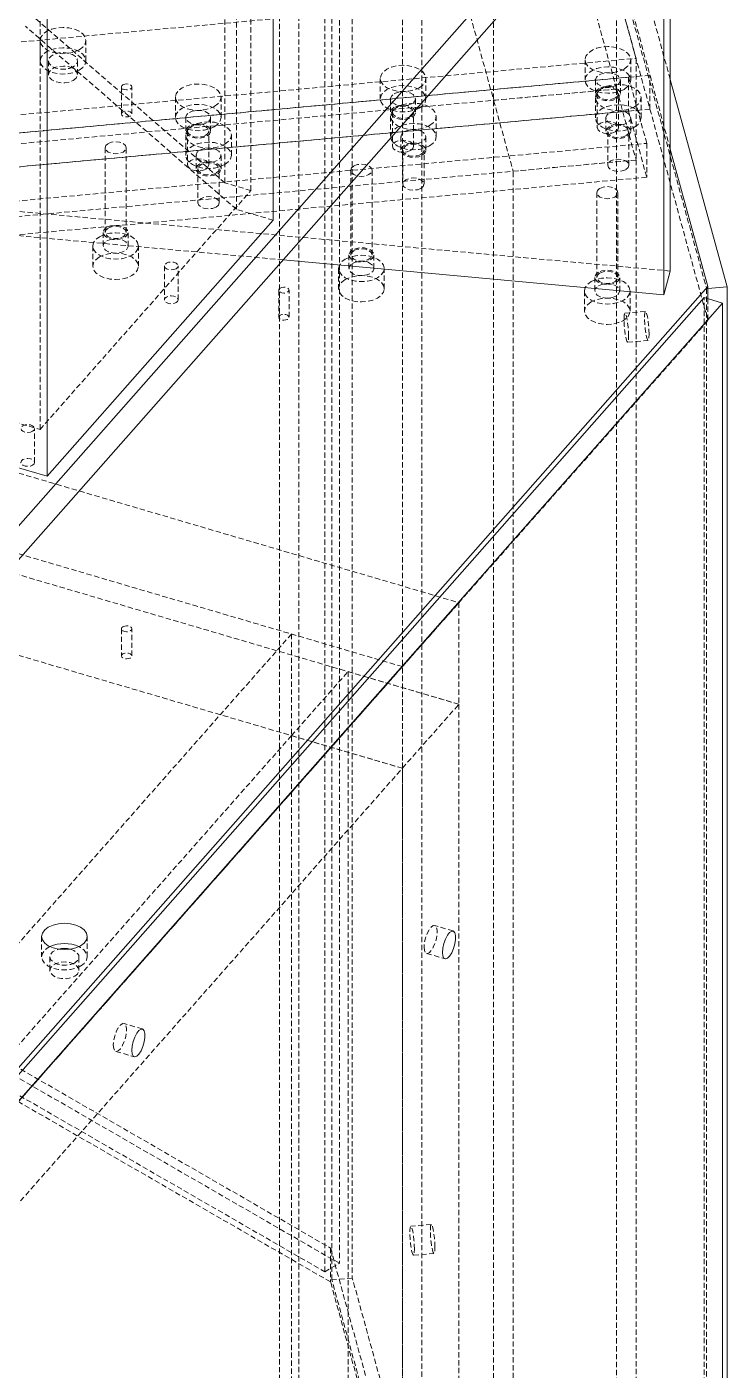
# Model space of a CAD drawing. Header units: millimetres. Extents: x 1529 to 6255, y 1713 to 5797.
# Drawn here: x 5878.8 to 6047.6, y 4384.9 to 4708.8 of the extents above; entities that cross this region are included whole.
import ezdxf

# ---------------------------------------------------------------- set-up
doc = ezdxf.new("R2010")
doc.units = ezdxf.units.MM
doc.linetypes.add('HIDDEN', pattern=[1.905, 1.27, -0.635])

msp = doc.modelspace()

# ---------------------------------------------------------------- linework, layer by layer
at = {"color": 7, "linetype": 'HIDDEN', "lineweight": 0}
for p, q in [((5954.093, 4979.01), (5954.093, 4410.698)), ((5950.557, 4408.657), (5950.557, 4976.969)), ((5952.284, 4975.012), (6042.642, 4645.673)), ((5952.284, 4406.7), (5952.284, 4975.012)), ((5957.223, 4975.464), (5957.223, 4407.152)), ((5965.949, 4926.839), (6028.977, 4697.113)), ((5965.949, 4918.673), (6028.977, 4688.947)), ((5969.305, 4881.946), (5969.305, 4375.691)), ((5939.674, 4372.982), (5939.674, 4879.237)), ((6020.928, 4693.787), (5973.998, 4864.841)), ((5973.998, 4358.586), (5973.998, 4864.841)), ((5944.367, 4862.132), (5991.297, 4691.078)), ((5944.367, 4355.877), (5944.367, 4862.132)), ((5929.262, 4664.798), (5929.262, 4828.106)), ((5926.512, 4671.18), (5926.512, 4818.158)), ((5932.792, 4669.333), (5932.792, 4816.311)), ((5881.945, 4611.724), (5881.945, 4758.702)), ((6033.86, 4696.133), (6021.818, 4740.023)), ((6020.928, 4718.283), (5749.314, 4693.449)), ((5926.512, 4671.18), (5875.662, 4715.294)), ((5991.297, 4715.574), (5991.297, 4691.078)), ((6020.928, 4693.787), (6020.928, 4718.283)), ((6025.621, 4701.178), (6020.928, 4718.283)), ((5929.262, 4664.798), (5878.411, 4708.911)), ((5881.967, 4705.479), (5881.967, 4700.579)), ((5892.967, 4700.579), (5892.967, 4705.479)), ((5754.007, 4676.343), (6025.621, 4701.178)), ((5883.967, 4700.579), (5883.967, 4697.313)), ((5890.967, 4697.313), (5890.967, 4700.579)), ((6013.336, 4700.861), (6013.336, 4695.962)), ((6024.336, 4695.962), (6024.336, 4700.861)), ((6025.621, 4701.178), (6025.621, 4676.682)), ((6028.977, 4697.113), (5757.362, 4672.278)), ((5814.434, 4677.514), (6023.824, 4696.659)), ((5963.952, 4696.346), (5963.952, 4691.447)), ((5974.952, 4691.447), (5974.952, 4696.346)), ((6015.836, 4695.962), (6015.836, 4692.696)), ((6021.836, 4692.696), (6021.836, 4695.962)), ((6028.204, 4680.694), (6023.824, 4696.659)), ((6023.824, 4696.659), (6023.824, 4688.493)), ((6028.977, 4688.947), (6028.977, 4697.113)), ((6033.86, 4679.314), (6028.977, 4697.113)), ((6020.928, 4693.787), (5749.314, 4668.952)), ((5901.574, 4694.311), (5901.574, 4687.778)), ((5904.074, 4687.778), (5904.074, 4694.311)), ((5991.297, 4691.078), (6020.928, 4693.787)), ((6016.286, 4692.696), (6016.286, 4684.531)), ((6020.928, 4693.787), (6025.621, 4676.682)), ((6020.928, 4187.532), (6020.928, 4693.787)), ((6021.386, 4684.531), (6021.386, 4692.696)), ((5914.567, 4691.831), (5914.567, 4686.931)), ((5925.567, 4686.931), (5925.567, 4691.831)), ((5966.452, 4691.447), (5966.452, 4688.181)), ((5972.452, 4688.181), (5972.452, 4691.447)), ((5991.297, 4691.078), (5995.99, 4673.972)), ((5991.297, 4184.822), (5991.297, 4691.078)), ((6015.839, 4691.738), (6015.839, 4686.839)), ((6026.839, 4686.839), (6026.839, 4691.739)), ((6028.977, 4688.947), (5757.362, 4664.113)), ((5814.434, 4669.348), (6023.824, 4688.493)), ((5917.067, 4686.931), (5917.067, 4683.665)), ((5923.067, 4683.665), (5923.067, 4686.931)), ((5966.454, 4687.223), (5966.454, 4682.324)), ((5966.902, 4688.181), (5966.902, 4680.015)), ((5972.002, 4680.015), (5972.002, 4688.181)), ((5977.454, 4682.324), (5977.454, 4687.223)), ((6018.339, 4686.839), (6018.339, 4683.573)), ((6023.824, 4688.493), (6028.204, 4672.528)), ((6024.339, 4683.573), (6024.339, 4686.839)), ((6028.977, 4688.947), (6042.954, 4638)), ((5917.517, 4683.665), (5917.517, 4675.5)), ((5922.617, 4675.5), (5922.617, 4683.665)), ((6018.789, 4683.573), (6018.789, 4675.408)), ((6023.889, 4675.408), (6023.889, 4683.573)), ((5818.814, 4661.549), (6028.204, 4680.694)), ((5897.608, 4679.635), (5897.608, 4659.222)), ((5902.708, 4659.222), (5902.708, 4679.635)), ((5917.07, 4682.708), (5917.07, 4677.808)), ((5928.07, 4677.808), (5928.07, 4682.708)), ((5968.954, 4682.324), (5968.954, 4679.058)), ((5974.955, 4679.058), (5974.955, 4682.324)), ((6028.204, 4680.694), (6028.204, 4672.528)), ((6025.621, 4676.682), (5754.007, 4651.847)), ((5919.57, 4677.808), (5919.57, 4674.542)), ((5925.57, 4674.542), (5925.57, 4677.808)), ((5969.404, 4679.058), (5969.404, 4670.892)), ((5974.505, 4670.892), (5974.505, 4679.058)), ((5995.99, 4673.972), (6025.621, 4676.682)), ((6025.621, 4676.682), (6025.621, 4170.426)), ((6033.86, 4649.919), (5768.021, 4674.226)), ((5920.02, 4674.542), (5920.02, 4666.377)), ((5925.12, 4666.377), (5925.12, 4674.542)), ((5956.87, 4674.217), (5956.87, 4653.803)), ((5961.97, 4653.803), (5961.97, 4674.217)), ((5995.99, 4167.717), (5995.99, 4673.972)), ((6028.204, 4672.528), (5818.814, 4653.383)), ((5932.792, 4669.333), (5926.512, 4671.18)), ((5940.536, 4652.607), (5766.457, 4668.524)), ((5881.945, 4611.724), (5932.792, 4669.333)), ((6016.131, 4668.798), (6016.131, 4648.385)), ((6021.231, 4648.385), (6021.231, 4668.798)), ((5938.172, 4662.177), (5929.262, 4664.798)), ((5897.158, 4659.222), (5897.158, 4655.956)), ((5903.158, 4655.956), (5903.158, 4659.222)), ((5894.658, 4655.956), (5894.658, 4651.056)), ((5905.658, 4651.056), (5905.658, 4655.956)), ((5956.42, 4653.803), (5956.42, 4650.537)), ((5962.42, 4650.537), (5962.42, 4653.803)), ((5540.713, 4651.787), (5951.971, 4414.373)), ((5911.924, 4651.14), (5911.924, 4642.975)), ((5915.224, 4642.975), (5915.224, 4651.14)), ((5953.92, 4650.537), (5953.92, 4645.638)), ((5964.92, 4645.638), (5964.92, 4650.537)), ((6015.681, 4648.385), (6015.681, 4645.119)), ((6021.681, 4645.119), (6021.681, 4648.385)), ((5542.128, 4644.438), (5950.557, 4408.657)), ((5954.093, 4410.698), (5545.663, 4646.479)), ((5939.47, 4645.311), (5939.47, 4638.779)), ((5941.97, 4638.779), (5941.97, 4645.311)), ((6013.181, 4645.119), (6013.181, 4640.219)), ((6024.181, 4640.219), (6024.181, 4645.119)), ((6042.642, 4645.673), (6042.955, 4645.701)), ((6042.642, 4645.673), (6042.642, 4077.36)), ((5951.971, 4406.207), (5540.713, 4643.621)), ((5737.886, 4642.046), (5982.913, 4569.973)), ((6042.047, 4075.191), (6042.047, 4643.504)), ((6042.954, 4643.237), (6042.954, 4638)), ((6042.954, 4638), (5820.384, 4385.83)), ((6027.894, 4640.179), (6022.956, 4639.727)), ((6023.593, 4632.756), (6028.532, 4633.208)), ((5969.293, 4554.542), (5724.266, 4626.615)), ((5982.913, 4545.477), (5737.886, 4617.55)), ((5875.666, 4613.571), (5881.945, 4611.724)), ((5880.63, 4603.78), (5880.63, 4611.946)), ((5969.293, 4530.046), (5724.266, 4602.119)), ((5969.293, 4554.542), (5982.913, 4569.973)), ((5982.913, 4569.973), (5982.913, 4545.477)), ((5901.574, 4563.664), (5901.574, 4557.132)), ((5904.074, 4557.132), (5904.074, 4563.664)), ((5942.563, 4562.405), (5806.366, 4408.095)), ((5969.293, 4554.542), (5942.563, 4562.405)), ((5942.563, 4562.405), (5942.563, 4537.909)), ((5969.293, 4554.542), (5833.096, 4400.232)), ((5942.563, 4537.909), (5956.183, 4553.34)), ((5956.183, 4553.34), (5982.913, 4545.477)), ((5956.183, 4553.34), (5956.183, 4047.084)), ((5969.293, 4530.046), (5969.293, 4554.542)), ((5969.293, 4530.046), (5982.913, 4545.477)), ((5982.913, 4545.477), (5982.913, 4039.222)), ((5942.563, 4537.909), (5806.366, 4383.598)), ((5942.563, 4537.909), (5969.293, 4530.046)), ((5942.563, 4031.653), (5942.563, 4537.909)), ((5833.096, 4375.736), (5969.293, 4530.046)), ((5969.293, 4530.046), (5969.293, 4023.791)), ((5981.546, 4490.816), (5977.091, 4492.127)), ((5882.329, 4489.484), (5882.329, 4484.585)), ((5893.329, 4484.585), (5893.329, 4489.484)), ((5975.115, 4485.411), (5979.57, 4484.101)), ((5884.329, 4484.585), (5884.329, 4481.319)), ((5891.329, 4481.319), (5891.329, 4484.585)), ((5906.637, 4467.186), (5902.182, 4468.497)), ((5900.207, 4461.781), (5904.662, 4460.471)), ((5976.271, 4420.068), (5971.333, 4419.616)), ((5965.949, 4363.425), (5951.971, 4414.373)), ((5951.971, 4414.373), (5951.971, 4406.207)), ((5971.97, 4412.645), (5976.908, 4413.097)), ((5950.557, 4408.657), (5954.093, 4410.698)), ((5965.949, 4355.26), (5951.971, 4406.207)), ((5957.223, 4407.152), (5952.284, 4406.7)), ((6042.642, 4077.36), (5952.284, 4406.7)), ((6047.58, 4077.812), (5957.223, 4407.152))]:
    msp.add_line(p, q, dxfattribs=at)
at = {"color": 7, "linetype": 'Continuous', "lineweight": 15}
for p, q in [((5938.172, 4662.177), (5938.172, 4825.485)), ((5819.476, 4523.613), (6042.954, 4776.812)), ((6042.954, 4768.647), (5819.476, 4515.448)), ((5883.693, 4763.761), (5883.693, 4600.453)), ((6033.86, 4649.919), (6033.86, 4758.342)), ((6032.295, 4756.57), (6032.295, 4644.218)), ((6047.58, 4646.124), (6033.86, 4696.133)), ((6042.954, 4646.165), (6033.86, 4679.314)), ((5883.693, 4600.453), (5938.172, 4662.177)), ((6032.295, 4644.218), (5940.536, 4652.607)), ((6032.295, 4644.218), (6033.86, 4649.919)), ((5819.476, 4392.966), (6042.954, 4646.165)), ((6042.954, 4646.165), (6042.954, 4643.237)), ((6042.955, 4645.701), (6047.58, 4646.124)), ((6047.58, 4646.124), (6047.58, 4077.812)), ((6042.047, 4643.504), (5820.384, 4392.362)), ((5824.839, 4391.052), (6046.502, 4642.193)), ((6042.047, 4643.504), (6046.502, 4642.193)), ((6046.502, 4642.193), (6046.502, 4073.881)), ((5883.693, 4600.453), (5874.783, 4603.074))]:
    msp.add_line(p, q, dxfattribs=at)
at = {"color": 7, "linetype": 'HIDDEN', "lineweight": 0, "flags": 128}
for points in [[(5891.357, 4703.233), (5892.231, 4703.891), (5892.78, 4704.657), (5892.967, 4705.479), (5892.78, 4706.3), (5892.231, 4707.066), (5891.356, 4707.724), (5890.217, 4708.228), (5888.891, 4708.545), (5887.467, 4708.654), (5886.044, 4708.545), (5884.717, 4708.228), (5883.578, 4707.724), (5882.704, 4707.066), (5882.155, 4706.3), (5881.967, 4705.479), (5882.155, 4704.657), (5882.704, 4703.891), (5883.578, 4703.233), (5884.717, 4702.729), (5886.044, 4702.412), (5887.467, 4702.303), (5888.891, 4702.412), (5890.217, 4702.729), (5891.357, 4703.233)], [(5891.357, 4698.334), (5892.231, 4698.992), (5892.78, 4699.758), (5892.967, 4700.579), (5892.78, 4701.401), (5892.231, 4702.167), (5891.356, 4702.824), (5890.217, 4703.329), (5888.891, 4703.646), (5887.467, 4703.754), (5886.044, 4703.646), (5884.717, 4703.329), (5883.578, 4702.824), (5882.704, 4702.167), (5882.155, 4701.401), (5881.967, 4700.579), (5882.155, 4699.758), (5882.704, 4698.992), (5883.578, 4698.334), (5884.717, 4697.83), (5886.044, 4697.512), (5887.467, 4697.404), (5888.891, 4697.512), (5890.217, 4697.83), (5891.357, 4698.334)], [(5889.942, 4699.151), (5889.005, 4698.764), (5887.9, 4698.574), (5886.749, 4698.602), (5885.676, 4698.844), (5884.797, 4699.274), (5884.207, 4699.845), (5883.97, 4700.496), (5884.113, 4701.156), (5884.619, 4701.753), (5885.434, 4702.224), (5886.469, 4702.516), (5887.612, 4702.598), (5888.74, 4702.462), (5889.729, 4702.121), (5890.474, 4701.614), (5890.893, 4700.994), (5890.941, 4700.329), (5890.612, 4699.692), (5889.942, 4699.151)], [(6022.725, 4698.616), (6023.599, 4699.274), (6024.149, 4700.04), (6024.336, 4700.861), (6024.149, 4701.683), (6023.599, 4702.449), (6022.725, 4703.107), (6021.586, 4703.611), (6020.259, 4703.928), (6018.836, 4704.036), (6017.412, 4703.928), (6016.086, 4703.611), (6014.947, 4703.106), (6014.073, 4702.449), (6013.523, 4701.683), (6013.336, 4700.861), (6013.523, 4700.04), (6014.073, 4699.274), (6014.947, 4698.616), (6016.086, 4698.112), (6017.412, 4697.794), (6018.836, 4697.686), (6020.259, 4697.794), (6021.586, 4698.112), (6022.725, 4698.616)], [(5889.942, 4695.884), (5890.612, 4696.426), (5890.941, 4697.063), (5890.893, 4697.728), (5890.474, 4698.347), (5889.729, 4698.855), (5888.74, 4699.195), (5887.612, 4699.332), (5886.469, 4699.25), (5885.434, 4698.958), (5884.619, 4698.487), (5884.113, 4697.89), (5883.97, 4697.23), (5884.207, 4696.579), (5884.797, 4696.007), (5885.676, 4695.577), (5886.749, 4695.336), (5887.9, 4695.308), (5889.005, 4695.498), (5889.942, 4695.884)], [(5973.341, 4694.101), (5974.215, 4694.758), (5974.764, 4695.524), (5974.952, 4696.346), (5974.764, 4697.168), (5974.215, 4697.934), (5973.341, 4698.591), (5972.202, 4699.096), (5970.875, 4699.413), (5969.452, 4699.521), (5968.028, 4699.413), (5966.702, 4699.096), (5965.562, 4698.591), (5964.688, 4697.934), (5964.139, 4697.168), (5963.952, 4696.346), (5964.139, 4695.524), (5964.688, 4694.758), (5965.562, 4694.101), (5966.702, 4693.596), (5968.028, 4693.279), (5969.452, 4693.171), (5970.875, 4693.279), (5972.202, 4693.596), (5973.341, 4694.101)], [(6022.725, 4693.717), (6023.599, 4694.375), (6024.149, 4695.14), (6024.336, 4695.962), (6024.149, 4696.784), (6023.599, 4697.55), (6022.725, 4698.207), (6021.586, 4698.712), (6020.259, 4699.029), (6018.836, 4699.137), (6017.412, 4699.029), (6016.086, 4698.712), (6014.947, 4698.207), (6014.073, 4697.55), (6013.523, 4696.784), (6013.336, 4695.962), (6013.523, 4695.14), (6014.073, 4694.375), (6014.947, 4693.717), (6016.086, 4693.212), (6017.412, 4692.895), (6018.836, 4692.787), (6020.259, 4692.895), (6021.586, 4693.212), (6022.725, 4693.717)], [(6016.715, 4697.187), (6017.568, 4697.532), (6018.574, 4697.687), (6019.612, 4697.635), (6020.557, 4697.381), (6021.293, 4696.956), (6021.734, 4696.41), (6021.825, 4695.811), (6021.555, 4695.23), (6020.957, 4694.738), (6020.104, 4694.393), (6019.097, 4694.237), (6018.059, 4694.289), (6017.115, 4694.543), (6016.378, 4694.969), (6015.938, 4695.514), (6015.847, 4696.113), (6016.117, 4696.694), (6016.715, 4697.187)], [(5901.94, 4694.821), (5902.345, 4694.977), (5902.824, 4695.032), (5903.302, 4694.977), (5903.707, 4694.821), (5903.978, 4694.587), (5904.074, 4694.311), (5903.978, 4694.035), (5903.708, 4693.8), (5903.302, 4693.644), (5902.824, 4693.589), (5902.345, 4693.644), (5901.94, 4693.8), (5901.669, 4694.035), (5901.574, 4694.311), (5901.669, 4694.587), (5901.94, 4694.821)], [(5923.956, 4689.585), (5924.83, 4690.243), (5925.38, 4691.009), (5925.567, 4691.831), (5925.38, 4692.652), (5924.83, 4693.418), (5923.956, 4694.076), (5922.817, 4694.58), (5921.491, 4694.897), (5920.067, 4695.006), (5918.644, 4694.897), (5917.317, 4694.58), (5916.178, 4694.076), (5915.304, 4693.418), (5914.755, 4692.652), (5914.567, 4691.831), (5914.755, 4691.009), (5915.304, 4690.243), (5916.178, 4689.585), (5917.317, 4689.081), (5918.644, 4688.764), (5920.067, 4688.656), (5921.491, 4688.764), (5922.817, 4689.081), (5923.956, 4689.585)], [(5973.341, 4689.202), (5974.215, 4689.859), (5974.764, 4690.625), (5974.952, 4691.447), (5974.764, 4692.269), (5974.215, 4693.034), (5973.341, 4693.692), (5972.202, 4694.196), (5970.875, 4694.514), (5969.452, 4694.622), (5968.028, 4694.514), (5966.702, 4694.196), (5965.562, 4693.692), (5964.688, 4693.034), (5964.139, 4692.269), (5963.952, 4691.447), (5964.139, 4690.625), (5964.688, 4689.859), (5965.562, 4689.202), (5966.702, 4688.697), (5968.028, 4688.38), (5969.452, 4688.272), (5970.875, 4688.38), (5972.202, 4688.697), (5973.341, 4689.202)], [(5967.33, 4692.671), (5968.184, 4693.016), (5969.19, 4693.172), (5970.228, 4693.12), (5971.172, 4692.865), (5971.909, 4692.44), (5972.349, 4691.895), (5972.44, 4691.296), (5972.17, 4690.715), (5971.573, 4690.222), (5970.719, 4689.877), (5969.713, 4689.721), (5968.675, 4689.774), (5967.731, 4690.028), (5966.994, 4690.453), (5966.554, 4690.999), (5966.463, 4691.598), (5966.733, 4692.179), (5967.33, 4692.671)], [(6025.228, 4689.493), (6026.102, 4690.151), (6026.652, 4690.917), (6026.839, 4691.739), (6026.652, 4692.56), (6026.102, 4693.326), (6025.228, 4693.984), (6024.089, 4694.488), (6022.762, 4694.805), (6021.339, 4694.914), (6019.915, 4694.805), (6018.589, 4694.488), (6017.45, 4693.984), (6016.576, 4693.326), (6016.026, 4692.56), (6015.839, 4691.738), (6016.026, 4690.917), (6016.576, 4690.151), (6017.45, 4689.493), (6018.589, 4688.989), (6019.915, 4688.672), (6021.339, 4688.563), (6022.762, 4688.672), (6024.089, 4688.989), (6025.228, 4689.493)], [(6016.715, 4693.921), (6016.117, 4693.428), (6015.847, 4692.847), (6015.938, 4692.248), (6016.378, 4691.703), (6017.115, 4691.277), (6018.059, 4691.023), (6019.097, 4690.971), (6020.104, 4691.126), (6020.957, 4691.471), (6021.555, 4691.964), (6021.825, 4692.545), (6021.734, 4693.144), (6021.293, 4693.689), (6020.557, 4694.115), (6019.612, 4694.369), (6018.574, 4694.421), (6017.568, 4694.266), (6016.715, 4693.921)], [(6020.639, 4691.655), (6019.812, 4691.336), (6018.836, 4691.224), (6017.86, 4691.336), (6017.033, 4691.655), (6016.48, 4692.133), (6016.286, 4692.696), (6016.48, 4693.259), (6017.033, 4693.737), (6017.86, 4694.056), (6018.836, 4694.168), (6019.812, 4694.056), (6020.639, 4693.737), (6021.192, 4693.259), (6021.386, 4692.696), (6021.192, 4692.133), (6020.639, 4691.655)], [(5923.956, 4684.686), (5924.83, 4685.344), (5925.38, 4686.11), (5925.567, 4686.931), (5925.38, 4687.753), (5924.83, 4688.519), (5923.956, 4689.176), (5922.817, 4689.681), (5921.491, 4689.998), (5920.067, 4690.106), (5918.644, 4689.998), (5917.317, 4689.681), (5916.178, 4689.176), (5915.304, 4688.519), (5914.755, 4687.753), (5914.567, 4686.931), (5914.755, 4686.11), (5915.304, 4685.344), (5916.178, 4684.686), (5917.317, 4684.182), (5918.644, 4683.864), (5920.067, 4683.756), (5921.491, 4683.864), (5922.817, 4684.182), (5923.956, 4684.686)], [(5975.844, 4684.978), (5976.718, 4685.636), (5977.267, 4686.401), (5977.454, 4687.223), (5977.267, 4688.045), (5976.718, 4688.811), (5975.844, 4689.468), (5974.704, 4689.973), (5973.378, 4690.29), (5971.954, 4690.398), (5970.531, 4690.29), (5969.204, 4689.973), (5968.065, 4689.468), (5967.191, 4688.811), (5966.642, 4688.045), (5966.454, 4687.223), (5966.642, 4686.401), (5967.191, 4685.636), (5968.065, 4684.978), (5969.204, 4684.473), (5970.531, 4684.156), (5971.954, 4684.048), (5973.378, 4684.156), (5974.704, 4684.473), (5975.844, 4684.978)], [(5967.33, 4689.405), (5966.733, 4688.913), (5966.463, 4688.332), (5966.554, 4687.732), (5966.994, 4687.187), (5967.731, 4686.762), (5968.675, 4686.508), (5969.713, 4686.455), (5970.719, 4686.611), (5971.573, 4686.956), (5972.17, 4687.449), (5972.44, 4688.03), (5972.349, 4688.629), (5971.909, 4689.174), (5971.172, 4689.599), (5970.228, 4689.853), (5969.19, 4689.906), (5968.184, 4689.75), (5967.33, 4689.405)], [(5971.255, 4687.14), (5970.427, 4686.821), (5969.452, 4686.708), (5968.476, 4686.821), (5967.648, 4687.14), (5967.096, 4687.617), (5966.902, 4688.181), (5967.096, 4688.744), (5967.648, 4689.221), (5968.476, 4689.541), (5969.452, 4689.653), (5970.427, 4689.541), (5971.255, 4689.222), (5971.807, 4688.744), (5972.002, 4688.181), (5971.807, 4687.617), (5971.255, 4687.14)], [(6025.228, 4684.594), (6026.102, 4685.252), (6026.652, 4686.017), (6026.839, 4686.839), (6026.652, 4687.661), (6026.102, 4688.427), (6025.228, 4689.084), (6024.089, 4689.589), (6022.762, 4689.906), (6021.339, 4690.014), (6019.915, 4689.906), (6018.589, 4689.589), (6017.45, 4689.084), (6016.576, 4688.427), (6016.026, 4687.661), (6015.839, 4686.839), (6016.026, 4686.017), (6016.576, 4685.252), (6017.45, 4684.594), (6018.589, 4684.09), (6019.915, 4683.772), (6021.339, 4683.664), (6022.762, 4683.772), (6024.089, 4684.09), (6025.228, 4684.594)], [(5901.94, 4688.289), (5901.669, 4688.055), (5901.574, 4687.778), (5901.669, 4687.502), (5901.94, 4687.268), (5902.345, 4687.112), (5902.824, 4687.057), (5903.302, 4687.112), (5903.708, 4687.268), (5903.978, 4687.502), (5904.074, 4687.778), (5903.978, 4688.055), (5903.707, 4688.289), (5903.302, 4688.445), (5902.824, 4688.5), (5902.345, 4688.445), (5901.94, 4688.289)], [(5917.946, 4688.156), (5918.799, 4688.501), (5919.806, 4688.657), (5920.844, 4688.604), (5921.788, 4688.35), (5922.525, 4687.925), (5922.965, 4687.38), (5923.056, 4686.78), (5922.786, 4686.199), (5922.188, 4685.707), (5921.335, 4685.362), (5920.329, 4685.206), (5919.291, 4685.259), (5918.346, 4685.513), (5917.61, 4685.938), (5917.169, 4686.483), (5917.079, 4687.082), (5917.348, 4687.663), (5917.946, 4688.156)], [(6020.639, 4683.49), (6021.192, 4683.967), (6021.386, 4684.531), (6021.192, 4685.094), (6020.639, 4685.571), (6019.812, 4685.891), (6018.836, 4686.003), (6017.86, 4685.891), (6017.033, 4685.571), (6016.48, 4685.094), (6016.286, 4684.531), (6016.48, 4683.967), (6017.033, 4683.49), (6017.86, 4683.171), (6018.836, 4683.058), (6019.812, 4683.17), (6020.639, 4683.49)], [(6019.218, 4688.064), (6020.071, 4688.409), (6021.077, 4688.565), (6022.115, 4688.512), (6023.06, 4688.258), (6023.796, 4687.833), (6024.237, 4687.287), (6024.328, 4686.688), (6024.058, 4686.107), (6023.46, 4685.615), (6022.607, 4685.27), (6021.6, 4685.114), (6020.562, 4685.166), (6019.618, 4685.421), (6018.881, 4685.846), (6018.441, 4686.391), (6018.35, 4686.99), (6018.62, 4687.571), (6019.218, 4688.064)], [(5926.459, 4680.463), (5927.333, 4681.12), (5927.883, 4681.886), (5928.07, 4682.708), (5927.883, 4683.529), (5927.333, 4684.295), (5926.459, 4684.953), (5925.32, 4685.457), (5923.994, 4685.775), (5922.57, 4685.883), (5921.147, 4685.775), (5919.82, 4685.457), (5918.681, 4684.953), (5917.807, 4684.295), (5917.257, 4683.529), (5917.07, 4682.708), (5917.257, 4681.886), (5917.807, 4681.12), (5918.681, 4680.463), (5919.82, 4679.958), (5921.147, 4679.641), (5922.57, 4679.533), (5923.994, 4679.641), (5925.32, 4679.958), (5926.459, 4680.463)], [(5917.946, 4684.89), (5917.348, 4684.397), (5917.079, 4683.816), (5917.169, 4683.217), (5917.61, 4682.672), (5918.346, 4682.247), (5919.291, 4681.992), (5920.329, 4681.94), (5921.335, 4682.096), (5922.188, 4682.441), (5922.786, 4682.933), (5923.056, 4683.514), (5922.965, 4684.113), (5922.525, 4684.659), (5921.788, 4685.084), (5920.844, 4685.338), (5919.806, 4685.39), (5918.799, 4685.235), (5917.946, 4684.89)], [(5921.87, 4682.624), (5921.043, 4682.305), (5920.067, 4682.193), (5919.091, 4682.305), (5918.264, 4682.624), (5917.711, 4683.102), (5917.517, 4683.665), (5917.711, 4684.229), (5918.264, 4684.706), (5919.091, 4685.025), (5920.067, 4685.137), (5921.043, 4685.025), (5921.87, 4684.706), (5922.423, 4684.229), (5922.617, 4683.665), (5922.423, 4683.102), (5921.87, 4682.624)], [(5975.844, 4680.079), (5976.718, 4680.736), (5977.267, 4681.502), (5977.454, 4682.324), (5977.267, 4683.146), (5976.718, 4683.911), (5975.844, 4684.569), (5974.704, 4685.074), (5973.378, 4685.391), (5971.954, 4685.499), (5970.531, 4685.391), (5969.204, 4685.074), (5968.065, 4684.569), (5967.191, 4683.911), (5966.642, 4683.146), (5966.454, 4682.324), (5966.642, 4681.502), (5967.191, 4680.736), (5968.065, 4680.079), (5969.204, 4679.574), (5970.531, 4679.257), (5971.954, 4679.149), (5973.378, 4679.257), (5974.704, 4679.574), (5975.844, 4680.079)], [(5969.833, 4683.548), (5970.687, 4683.893), (5971.693, 4684.049), (5972.731, 4683.997), (5973.675, 4683.743), (5974.412, 4683.317), (5974.852, 4682.772), (5974.943, 4682.173), (5974.673, 4681.592), (5974.076, 4681.099), (5973.222, 4680.754), (5972.216, 4680.599), (5971.178, 4680.651), (5970.234, 4680.905), (5969.497, 4681.331), (5969.057, 4681.876), (5968.966, 4682.475), (5969.236, 4683.056), (5969.833, 4683.548)], [(6019.218, 4684.798), (6018.62, 4684.305), (6018.35, 4683.724), (6018.441, 4683.125), (6018.881, 4682.58), (6019.618, 4682.154), (6020.562, 4681.9), (6021.6, 4681.848), (6022.607, 4682.003), (6023.46, 4682.348), (6024.058, 4682.841), (6024.328, 4683.422), (6024.237, 4684.021), (6023.796, 4684.566), (6023.06, 4684.992), (6022.115, 4685.246), (6021.077, 4685.298), (6020.071, 4685.143), (6019.218, 4684.798)], [(6023.142, 4682.532), (6022.315, 4682.213), (6021.339, 4682.101), (6020.363, 4682.213), (6019.536, 4682.532), (6018.983, 4683.01), (6018.789, 4683.573), (6018.983, 4684.136), (6019.536, 4684.614), (6020.363, 4684.933), (6021.339, 4685.045), (6022.315, 4684.933), (6023.142, 4684.614), (6023.695, 4684.136), (6023.889, 4683.573), (6023.695, 4683.01), (6023.142, 4682.532)], [(5898.355, 4680.676), (5899.183, 4680.995), (5900.158, 4681.107), (5901.134, 4680.995), (5901.962, 4680.676), (5902.514, 4680.199), (5902.708, 4679.635), (5902.514, 4679.072), (5901.962, 4678.594), (5901.134, 4678.275), (5900.158, 4678.163), (5899.183, 4678.275), (5898.355, 4678.594), (5897.803, 4679.072), (5897.608, 4679.635), (5897.803, 4680.199), (5898.355, 4680.676)], [(5926.459, 4675.563), (5927.333, 4676.221), (5927.883, 4676.987), (5928.07, 4677.808), (5927.883, 4678.63), (5927.333, 4679.396), (5926.459, 4680.054), (5925.32, 4680.558), (5923.994, 4680.875), (5922.57, 4680.984), (5921.147, 4680.875), (5919.82, 4680.558), (5918.681, 4680.054), (5917.807, 4679.396), (5917.257, 4678.63), (5917.07, 4677.808), (5917.257, 4676.987), (5917.807, 4676.221), (5918.681, 4675.563), (5919.82, 4675.059), (5921.147, 4674.742), (5922.57, 4674.633), (5923.994, 4674.742), (5925.32, 4675.059), (5926.459, 4675.563)], [(5920.449, 4679.033), (5921.302, 4679.378), (5922.309, 4679.534), (5923.347, 4679.481), (5924.291, 4679.227), (5925.028, 4678.802), (5925.468, 4678.257), (5925.559, 4677.658), (5925.289, 4677.077), (5924.691, 4676.584), (5923.838, 4676.239), (5922.832, 4676.083), (5921.794, 4676.136), (5920.849, 4676.39), (5920.113, 4676.815), (5919.672, 4677.36), (5919.582, 4677.959), (5919.851, 4678.54), (5920.449, 4679.033)], [(5971.255, 4678.974), (5971.807, 4679.452), (5972.002, 4680.015), (5971.807, 4680.578), (5971.255, 4681.056), (5970.427, 4681.375), (5969.452, 4681.487), (5968.476, 4681.375), (5967.648, 4681.056), (5967.096, 4680.578), (5966.902, 4680.015), (5967.096, 4679.452), (5967.648, 4678.974), (5968.476, 4678.655), (5969.452, 4678.543), (5970.427, 4678.655), (5971.255, 4678.974)], [(5969.833, 4680.282), (5969.236, 4679.79), (5968.966, 4679.209), (5969.057, 4678.609), (5969.497, 4678.064), (5970.234, 4677.639), (5971.178, 4677.385), (5972.216, 4677.332), (5973.222, 4677.488), (5974.076, 4677.833), (5974.673, 4678.326), (5974.943, 4678.907), (5974.852, 4679.506), (5974.412, 4680.051), (5973.675, 4680.476), (5972.731, 4680.731), (5971.693, 4680.783), (5970.687, 4680.627), (5969.833, 4680.282)], [(5973.758, 4678.017), (5972.93, 4677.698), (5971.954, 4677.586), (5970.979, 4677.698), (5970.151, 4678.017), (5969.599, 4678.494), (5969.404, 4679.058), (5969.599, 4679.621), (5970.151, 4680.099), (5970.979, 4680.418), (5971.954, 4680.53), (5972.93, 4680.418), (5973.758, 4680.099), (5974.31, 4679.621), (5974.505, 4679.058), (5974.31, 4678.494), (5973.758, 4678.017)], [(5921.87, 4674.459), (5922.423, 4674.936), (5922.617, 4675.5), (5922.423, 4676.063), (5921.87, 4676.541), (5921.043, 4676.86), (5920.067, 4676.972), (5919.091, 4676.86), (5918.264, 4676.541), (5917.711, 4676.063), (5917.517, 4675.5), (5917.711, 4674.936), (5918.264, 4674.459), (5919.091, 4674.14), (5920.067, 4674.028), (5921.043, 4674.14), (5921.87, 4674.459)], [(6023.142, 4674.367), (6023.695, 4674.844), (6023.889, 4675.408), (6023.695, 4675.971), (6023.142, 4676.449), (6022.315, 4676.768), (6021.339, 4676.88), (6020.363, 4676.768), (6019.536, 4676.449), (6018.983, 4675.971), (6018.789, 4675.408), (6018.983, 4674.844), (6019.536, 4674.367), (6020.363, 4674.048), (6021.339, 4673.936), (6022.315, 4674.048), (6023.142, 4674.367)], [(5920.449, 4675.767), (5919.851, 4675.274), (5919.582, 4674.693), (5919.672, 4674.094), (5920.113, 4673.549), (5920.849, 4673.124), (5921.794, 4672.869), (5922.832, 4672.817), (5923.838, 4672.973), (5924.691, 4673.318), (5925.289, 4673.81), (5925.559, 4674.391), (5925.468, 4674.991), (5925.028, 4675.536), (5924.291, 4675.961), (5923.347, 4676.215), (5922.309, 4676.268), (5921.302, 4676.112), (5920.449, 4675.767)], [(5924.373, 4673.501), (5923.546, 4673.182), (5922.57, 4673.07), (5921.594, 4673.182), (5920.767, 4673.501), (5920.214, 4673.979), (5920.02, 4674.542), (5920.214, 4675.106), (5920.767, 4675.583), (5921.594, 4675.902), (5922.57, 4676.014), (5923.546, 4675.902), (5924.373, 4675.583), (5924.926, 4675.106), (5925.12, 4674.542), (5924.926, 4673.979), (5924.373, 4673.501)], [(5957.617, 4675.258), (5958.444, 4675.577), (5959.42, 4675.689), (5960.396, 4675.577), (5961.223, 4675.258), (5961.776, 4674.78), (5961.97, 4674.217), (5961.776, 4673.653), (5961.223, 4673.176), (5960.396, 4672.857), (5959.42, 4672.745), (5958.444, 4672.857), (5957.617, 4673.176), (5957.064, 4673.653), (5956.87, 4674.217), (5957.064, 4674.78), (5957.617, 4675.258)], [(5973.758, 4669.851), (5974.31, 4670.329), (5974.505, 4670.892), (5974.31, 4671.456), (5973.758, 4671.933), (5972.93, 4672.252), (5971.954, 4672.364), (5970.979, 4672.252), (5970.151, 4671.933), (5969.599, 4671.456), (5969.404, 4670.892), (5969.599, 4670.329), (5970.151, 4669.851), (5970.979, 4669.532), (5971.954, 4669.42), (5972.93, 4669.532), (5973.758, 4669.851)], [(6016.878, 4669.839), (6017.705, 4670.158), (6018.681, 4670.27), (6019.657, 4670.158), (6020.484, 4669.839), (6021.037, 4669.362), (6021.231, 4668.798), (6021.037, 4668.235), (6020.484, 4667.757), (6019.657, 4667.438), (6018.681, 4667.326), (6017.705, 4667.438), (6016.878, 4667.757), (6016.325, 4668.235), (6016.131, 4668.798), (6016.325, 4669.362), (6016.878, 4669.839)], [(5924.373, 4665.336), (5924.926, 4665.814), (5925.12, 4666.377), (5924.926, 4666.94), (5924.373, 4667.418), (5923.546, 4667.737), (5922.57, 4667.849), (5921.594, 4667.737), (5920.767, 4667.418), (5920.214, 4666.94), (5920.02, 4666.377), (5920.214, 4665.814), (5920.767, 4665.336), (5921.594, 4665.017), (5922.57, 4664.905), (5923.546, 4665.017), (5924.373, 4665.336)], [(5898.037, 4660.446), (5897.44, 4659.954), (5897.17, 4659.373), (5897.261, 4658.774), (5897.701, 4658.228), (5898.438, 4657.803), (5899.382, 4657.549), (5900.42, 4657.496), (5901.426, 4657.652), (5902.28, 4657.997), (5902.877, 4658.49), (5903.147, 4659.071), (5903.056, 4659.67), (5902.616, 4660.215), (5901.879, 4660.64), (5900.935, 4660.895), (5899.897, 4660.947), (5898.891, 4660.791), (5898.037, 4660.446)], [(5898.355, 4660.263), (5899.183, 4660.582), (5900.158, 4660.694), (5901.134, 4660.582), (5901.962, 4660.263), (5902.514, 4659.785), (5902.708, 4659.222), (5902.514, 4658.658), (5901.962, 4658.181), (5901.134, 4657.862), (5900.158, 4657.75), (5899.183, 4657.862), (5898.355, 4658.181), (5897.803, 4658.658), (5897.608, 4659.222), (5897.803, 4659.785), (5898.355, 4660.263)], [(5896.269, 4658.201), (5897.408, 4658.705), (5898.735, 4659.022), (5900.158, 4659.131), (5901.582, 4659.022), (5902.908, 4658.705), (5904.048, 4658.201), (5904.922, 4657.543), (5905.471, 4656.777), (5905.658, 4655.956), (5905.471, 4655.134), (5904.922, 4654.368), (5904.048, 4653.71), (5902.908, 4653.206), (5901.582, 4652.889), (5900.158, 4652.78), (5898.735, 4652.889), (5897.408, 4653.206), (5896.269, 4653.71), (5895.395, 4654.368), (5894.846, 4655.134), (5894.658, 4655.956), (5894.846, 4656.777), (5895.395, 4657.543), (5896.269, 4658.201)], [(5898.037, 4657.18), (5898.891, 4657.525), (5899.897, 4657.681), (5900.935, 4657.628), (5901.879, 4657.374), (5902.616, 4656.949), (5903.056, 4656.404), (5903.147, 4655.805), (5902.877, 4655.224), (5902.28, 4654.731), (5901.426, 4654.386), (5900.42, 4654.23), (5899.382, 4654.283), (5898.438, 4654.537), (5897.701, 4654.962), (5897.261, 4655.507), (5897.17, 4656.107), (5897.44, 4656.687), (5898.037, 4657.18)], [(5896.269, 4653.301), (5895.395, 4652.644), (5894.846, 4651.878), (5894.658, 4651.056), (5894.846, 4650.235), (5895.395, 4649.469), (5896.269, 4648.811), (5897.408, 4648.307), (5898.735, 4647.989), (5900.158, 4647.881), (5901.582, 4647.989), (5902.908, 4648.307), (5904.048, 4648.811), (5904.922, 4649.469), (5905.471, 4650.235), (5905.658, 4651.056), (5905.471, 4651.878), (5904.922, 4652.644), (5904.048, 4653.301), (5902.908, 4653.806), (5901.582, 4654.123), (5900.158, 4654.231), (5898.735, 4654.123), (5897.408, 4653.806), (5896.269, 4653.301)], [(5955.531, 4652.782), (5956.67, 4653.287), (5957.996, 4653.604), (5959.42, 4653.712), (5960.843, 4653.604), (5962.17, 4653.287), (5963.309, 4652.782), (5964.183, 4652.125), (5964.732, 4651.359), (5964.92, 4650.537), (5964.732, 4649.715), (5964.183, 4648.95), (5963.309, 4648.292), (5962.17, 4647.787), (5960.843, 4647.47), (5959.42, 4647.362), (5957.996, 4647.47), (5956.67, 4647.787), (5955.531, 4648.292), (5954.657, 4648.95), (5954.107, 4649.715), (5953.92, 4650.537), (5954.107, 4651.359), (5954.657, 4652.125), (5955.531, 4652.782)], [(5957.298, 4655.028), (5956.701, 4654.535), (5956.431, 4653.954), (5956.522, 4653.355), (5956.962, 4652.81), (5957.699, 4652.385), (5958.643, 4652.13), (5959.681, 4652.078), (5960.688, 4652.234), (5961.541, 4652.579), (5962.139, 4653.071), (5962.408, 4653.652), (5962.318, 4654.252), (5961.877, 4654.797), (5961.14, 4655.222), (5960.196, 4655.476), (5959.158, 4655.529), (5958.152, 4655.373), (5957.298, 4655.028)], [(5957.617, 4654.844), (5958.444, 4655.163), (5959.42, 4655.275), (5960.396, 4655.163), (5961.223, 4654.844), (5961.776, 4654.367), (5961.97, 4653.803), (5961.776, 4653.24), (5961.223, 4652.762), (5960.396, 4652.443), (5959.42, 4652.331), (5958.444, 4652.443), (5957.617, 4652.762), (5957.064, 4653.24), (5956.87, 4653.803), (5957.064, 4654.367), (5957.617, 4654.844)], [(5914.741, 4650.467), (5914.206, 4650.26), (5913.574, 4650.188), (5912.943, 4650.26), (5912.408, 4650.467), (5912.05, 4650.776), (5911.924, 4651.14), (5912.05, 4651.505), (5912.408, 4651.814), (5912.943, 4652.02), (5913.574, 4652.093), (5914.206, 4652.02), (5914.741, 4651.814), (5915.099, 4651.505), (5915.224, 4651.14), (5915.099, 4650.776), (5914.741, 4650.467)], [(5957.298, 4651.762), (5958.152, 4652.107), (5959.158, 4652.262), (5960.196, 4652.21), (5961.14, 4651.956), (5961.877, 4651.53), (5962.318, 4650.985), (5962.408, 4650.386), (5962.139, 4649.805), (5961.541, 4649.313), (5960.688, 4648.968), (5959.681, 4648.812), (5958.643, 4648.864), (5957.699, 4649.118), (5956.962, 4649.544), (5956.522, 4650.089), (5956.431, 4650.688), (5956.701, 4651.269), (5957.298, 4651.762)], [(5955.531, 4647.883), (5954.657, 4647.225), (5954.107, 4646.46), (5953.92, 4645.638), (5954.107, 4644.816), (5954.657, 4644.05), (5955.531, 4643.393), (5956.67, 4642.888), (5957.996, 4642.571), (5959.42, 4642.463), (5960.843, 4642.571), (5962.17, 4642.888), (5963.309, 4643.393), (5964.183, 4644.05), (5964.732, 4644.816), (5964.92, 4645.638), (5964.732, 4646.46), (5964.183, 4647.225), (5963.309, 4647.883), (5962.17, 4648.388), (5960.843, 4648.705), (5959.42, 4648.813), (5957.996, 4648.705), (5956.67, 4648.388), (5955.531, 4647.883)], [(6014.792, 4647.364), (6015.931, 4647.868), (6017.258, 4648.186), (6018.681, 4648.294), (6020.105, 4648.186), (6021.431, 4647.868), (6022.57, 4647.364), (6023.444, 4646.706), (6023.994, 4645.94), (6024.181, 4645.119), (6023.994, 4644.297), (6023.444, 4643.531), (6022.57, 4642.874), (6021.431, 4642.369), (6020.105, 4642.052), (6018.681, 4641.944), (6017.258, 4642.052), (6015.931, 4642.369), (6014.792, 4642.874), (6013.918, 4643.531), (6013.368, 4644.297), (6013.181, 4645.119), (6013.368, 4645.94), (6013.918, 4646.706), (6014.792, 4647.364)], [(6016.56, 4649.609), (6015.962, 4649.117), (6015.692, 4648.536), (6015.783, 4647.937), (6016.224, 4647.391), (6016.96, 4646.966), (6017.905, 4646.712), (6018.942, 4646.66), (6019.949, 4646.815), (6020.802, 4647.16), (6021.4, 4647.653), (6021.67, 4648.234), (6021.579, 4648.833), (6021.138, 4649.378), (6020.402, 4649.803), (6019.457, 4650.058), (6018.42, 4650.11), (6017.413, 4649.954), (6016.56, 4649.609)], [(6016.878, 4649.426), (6017.705, 4649.745), (6018.681, 4649.857), (6019.657, 4649.745), (6020.484, 4649.426), (6021.037, 4648.948), (6021.231, 4648.385), (6021.037, 4647.821), (6020.484, 4647.344), (6019.657, 4647.025), (6018.681, 4646.913), (6017.705, 4647.025), (6016.878, 4647.344), (6016.325, 4647.821), (6016.131, 4648.385), (6016.325, 4648.948), (6016.878, 4649.426)], [(5914.741, 4642.302), (5915.099, 4642.611), (5915.224, 4642.975), (5915.099, 4643.34), (5914.741, 4643.649), (5914.206, 4643.855), (5913.574, 4643.928), (5912.943, 4643.855), (5912.408, 4643.649), (5912.05, 4643.34), (5911.924, 4642.975), (5912.05, 4642.611), (5912.408, 4642.302), (5912.943, 4642.095), (5913.574, 4642.023), (5914.206, 4642.095), (5914.741, 4642.302)], [(5939.836, 4645.822), (5940.242, 4645.978), (5940.72, 4646.033), (5941.199, 4645.978), (5941.604, 4645.822), (5941.875, 4645.588), (5941.97, 4645.311), (5941.875, 4645.035), (5941.604, 4644.801), (5941.199, 4644.645), (5940.72, 4644.59), (5940.242, 4644.645), (5939.836, 4644.801), (5939.565, 4645.035), (5939.47, 4645.311), (5939.565, 4645.588), (5939.836, 4645.822)], [(6016.56, 4646.343), (6017.413, 4646.688), (6018.42, 4646.844), (6019.457, 4646.792), (6020.402, 4646.537), (6021.138, 4646.112), (6021.579, 4645.567), (6021.67, 4644.968), (6021.4, 4644.387), (6020.802, 4643.894), (6019.949, 4643.549), (6018.942, 4643.393), (6017.905, 4643.446), (6016.96, 4643.7), (6016.224, 4644.125), (6015.783, 4644.67), (6015.692, 4645.27), (6015.962, 4645.851), (6016.56, 4646.343)], [(6014.792, 4642.465), (6013.918, 4641.807), (6013.368, 4641.041), (6013.181, 4640.219), (6013.368, 4639.398), (6013.918, 4638.632), (6014.792, 4637.974), (6015.931, 4637.47), (6017.258, 4637.153), (6018.681, 4637.044), (6020.105, 4637.153), (6021.431, 4637.47), (6022.57, 4637.974), (6023.444, 4638.632), (6023.994, 4639.398), (6024.181, 4640.219), (6023.994, 4641.041), (6023.444, 4641.807), (6022.57, 4642.465), (6021.431, 4642.969), (6020.105, 4643.286), (6018.681, 4643.395), (6017.258, 4643.286), (6015.931, 4642.969), (6014.792, 4642.465)], [(5939.836, 4639.289), (5939.565, 4639.055), (5939.47, 4638.779), (5939.565, 4638.503), (5939.836, 4638.269), (5940.242, 4638.112), (5940.72, 4638.057), (5941.199, 4638.112), (5941.604, 4638.269), (5941.875, 4638.503), (5941.97, 4638.779), (5941.875, 4639.055), (5941.604, 4639.289), (5941.199, 4639.446), (5940.72, 4639.501), (5940.242, 4639.446), (5939.836, 4639.289)], [(6023.822, 4634.246), (6023.792, 4635.282), (6023.707, 4636.422), (6023.574, 4637.543), (6023.409, 4638.522), (6023.229, 4639.255), (6023.055, 4639.661), (6022.904, 4639.696), (6022.793, 4639.357), (6022.734, 4638.681), (6022.734, 4637.74), (6022.793, 4636.637), (6022.904, 4635.491), (6023.055, 4634.426), (6023.229, 4633.558), (6023.409, 4632.981), (6023.574, 4632.758), (6023.707, 4632.912), (6023.792, 4633.426), (6023.822, 4634.246)], [(6028.761, 4634.698), (6028.731, 4635.734), (6028.645, 4636.874), (6028.512, 4637.994), (6028.347, 4638.974), (6028.168, 4639.706), (6027.993, 4640.112), (6027.842, 4640.148), (6027.732, 4639.809), (6027.673, 4639.132), (6027.673, 4638.191), (6027.732, 4637.088), (6027.842, 4635.942), (6027.993, 4634.878), (6028.168, 4634.01), (6028.347, 4633.433), (6028.512, 4633.209), (6028.645, 4633.363), (6028.731, 4633.878), (6028.761, 4634.698)], [(5880.147, 4611.272), (5879.612, 4611.066), (5878.98, 4610.993), (5878.349, 4611.066), (5877.814, 4611.272), (5877.456, 4611.581), (5877.33, 4611.946), (5877.456, 4612.31), (5877.814, 4612.619), (5878.349, 4612.826), (5878.98, 4612.898), (5879.612, 4612.826), (5880.147, 4612.619), (5880.505, 4612.31), (5880.63, 4611.946), (5880.505, 4611.581), (5880.147, 4611.272)], [(5880.147, 4603.107), (5880.505, 4603.416), (5880.63, 4603.78), (5880.505, 4604.145), (5880.147, 4604.454), (5879.612, 4604.66), (5878.98, 4604.733), (5878.349, 4604.66), (5877.814, 4604.454), (5877.456, 4604.145), (5877.33, 4603.78), (5877.456, 4603.416), (5877.814, 4603.107), (5878.349, 4602.9), (5878.98, 4602.828), (5879.612, 4602.9), (5880.147, 4603.107)], [(5901.94, 4564.174), (5902.345, 4564.331), (5902.824, 4564.386), (5903.302, 4564.331), (5903.707, 4564.174), (5903.978, 4563.94), (5904.074, 4563.664), (5903.978, 4563.388), (5903.708, 4563.154), (5903.302, 4562.997), (5902.824, 4562.943), (5902.345, 4562.997), (5901.94, 4563.154), (5901.669, 4563.388), (5901.574, 4563.664), (5901.669, 4563.94), (5901.94, 4564.174)], [(5901.94, 4557.642), (5901.669, 4557.408), (5901.574, 4557.132), (5901.669, 4556.856), (5901.94, 4556.622), (5902.345, 4556.465), (5902.824, 4556.41), (5903.302, 4556.465), (5903.708, 4556.622), (5903.978, 4556.856), (5904.074, 4557.132), (5903.978, 4557.408), (5903.707, 4557.642), (5903.302, 4557.799), (5902.824, 4557.853), (5902.345, 4557.799), (5901.94, 4557.642)], [(5974.514, 4486.969), (5974.6, 4486.138), (5974.849, 4485.593), (5975.234, 4485.392), (5975.713, 4485.557), (5976.234, 4486.07), (5976.741, 4486.875), (5977.179, 4487.886), (5977.5, 4488.992), (5977.67, 4490.074), (5977.67, 4491.015), (5977.5, 4491.713), (5977.179, 4492.091), (5976.741, 4492.11), (5976.234, 4491.766), (5975.713, 4491.098), (5975.234, 4490.177), (5974.849, 4489.104), (5974.6, 4487.994), (5974.514, 4486.969)], [(5884.33, 4487.034), (5883.94, 4486.83), (5883.066, 4486.172), (5882.517, 4485.406), (5882.329, 4484.585), (5882.517, 4483.763), (5883.066, 4482.997), (5883.94, 4482.34), (5885.079, 4481.835), (5886.406, 4481.518), (5887.829, 4481.41), (5889.253, 4481.518), (5890.579, 4481.835), (5891.719, 4482.34), (5891.719, 4482.34)], [(5890.304, 4483.156), (5889.367, 4482.769), (5888.262, 4482.58), (5887.111, 4482.607), (5886.038, 4482.849), (5885.159, 4483.279), (5884.569, 4483.85), (5884.332, 4484.501), (5884.475, 4485.161), (5884.981, 4485.759), (5885.796, 4486.229), (5886.374, 4486.422)], [(5889.285, 4486.422), (5890.091, 4486.127), (5890.836, 4485.619), (5891.255, 4484.999), (5891.303, 4484.335), (5890.974, 4483.697), (5890.304, 4483.156)], [(5891.719, 4482.34), (5892.593, 4482.997), (5893.142, 4483.763), (5893.329, 4484.585), (5893.142, 4485.406), (5892.593, 4486.172), (5891.719, 4486.83), (5891.329, 4487.034)], [(5890.304, 4479.89), (5890.974, 4480.431), (5891.303, 4481.069), (5891.255, 4481.733), (5890.836, 4482.353), (5890.091, 4482.86), (5889.102, 4483.201), (5887.974, 4483.337), (5886.831, 4483.255), (5885.796, 4482.963), (5884.981, 4482.493), (5884.475, 4481.895), (5884.332, 4481.235), (5884.569, 4480.584), (5885.159, 4480.013), (5886.038, 4479.583), (5887.111, 4479.341), (5888.262, 4479.314), (5889.367, 4479.503), (5890.304, 4479.89)], [(5899.606, 4463.339), (5899.692, 4462.508), (5899.941, 4461.963), (5900.325, 4461.762), (5900.804, 4461.927), (5901.326, 4462.44), (5901.833, 4463.245), (5902.271, 4464.256), (5902.592, 4465.362), (5902.762, 4466.444), (5902.762, 4467.385), (5902.592, 4468.083), (5902.271, 4468.461), (5901.833, 4468.48), (5901.326, 4468.136), (5900.804, 4467.468), (5900.325, 4466.547), (5899.941, 4465.474), (5899.692, 4464.364), (5899.606, 4463.339)], [(5972.199, 4414.135), (5972.169, 4415.171), (5972.083, 4416.311), (5971.951, 4417.432), (5971.786, 4418.411), (5971.606, 4419.144), (5971.431, 4419.55), (5971.28, 4419.585), (5971.17, 4419.246), (5971.111, 4418.57), (5971.111, 4417.629), (5971.17, 4416.526), (5971.28, 4415.38), (5971.431, 4414.315), (5971.606, 4413.448), (5971.786, 4412.871), (5971.951, 4412.647), (5972.083, 4412.801), (5972.169, 4413.315), (5972.199, 4414.135)], [(5977.137, 4414.587), (5977.107, 4415.623), (5977.022, 4416.763), (5976.889, 4417.883), (5976.724, 4418.863), (5976.544, 4419.595), (5976.37, 4420.001), (5976.219, 4420.037), (5976.108, 4419.698), (5976.05, 4419.021), (5976.05, 4418.08), (5976.108, 4416.977), (5976.219, 4415.831), (5976.37, 4414.767), (5976.544, 4413.899), (5976.724, 4413.322), (5976.889, 4413.098), (5977.022, 4413.252), (5977.107, 4413.767), (5977.137, 4414.587)]]:
    msp.add_lwpolyline(points, dxfattribs=at)
at = {"color": 7, "linetype": 'Continuous', "lineweight": 15, "flags": 128}
for points in [[(5891.719, 4487.239), (5892.593, 4487.896), (5893.142, 4488.662), (5893.329, 4489.484), (5893.142, 4490.306), (5892.593, 4491.071), (5891.719, 4491.729), (5890.579, 4492.234), (5889.253, 4492.551), (5887.829, 4492.659), (5886.406, 4492.551), (5885.079, 4492.234), (5883.94, 4491.729), (5883.066, 4491.071), (5882.517, 4490.306), (5882.329, 4489.484), (5882.517, 4488.662), (5883.066, 4487.896), (5883.94, 4487.239), (5885.079, 4486.734), (5886.406, 4486.417), (5887.829, 4486.309), (5889.253, 4486.417), (5890.579, 4486.734), (5891.719, 4487.239)], [(5978.969, 4485.658), (5979.055, 4484.828), (5979.304, 4484.283), (5979.689, 4484.082), (5980.168, 4484.246), (5980.689, 4484.759), (5981.196, 4485.565), (5981.634, 4486.575), (5981.955, 4487.682), (5982.125, 4488.764), (5982.125, 4489.705), (5981.955, 4490.402), (5981.634, 4490.781), (5981.196, 4490.799), (5980.689, 4490.456), (5980.168, 4489.787), (5979.689, 4488.867), (5979.304, 4487.793), (5979.055, 4486.684), (5978.969, 4485.658)], [(5904.061, 4462.028), (5904.147, 4461.198), (5904.396, 4460.653), (5904.781, 4460.452), (5905.26, 4460.616), (5905.781, 4461.129), (5906.288, 4461.935), (5906.726, 4462.945), (5907.047, 4464.052), (5907.217, 4465.134), (5907.217, 4466.075), (5907.047, 4466.772), (5906.726, 4467.151), (5906.288, 4467.169), (5905.781, 4466.826), (5905.26, 4466.157), (5904.781, 4465.237), (5904.396, 4464.163), (5904.147, 4463.054), (5904.061, 4462.028)]]:
    msp.add_lwpolyline(points, dxfattribs=at)
at = {"color": 7, "linetype": 'Continuous', "lineweight": 15}
for centre, radius, start, end in [((5887.829, 4479.242), 8.542, 65.81808, 114.18192), ((5887.829, 4480.801), 5.807, 75.47949, 104.51955)]:
    msp.add_arc(centre, radius, start, end, dxfattribs=at)

doc.saveas('drawing.dxf')
